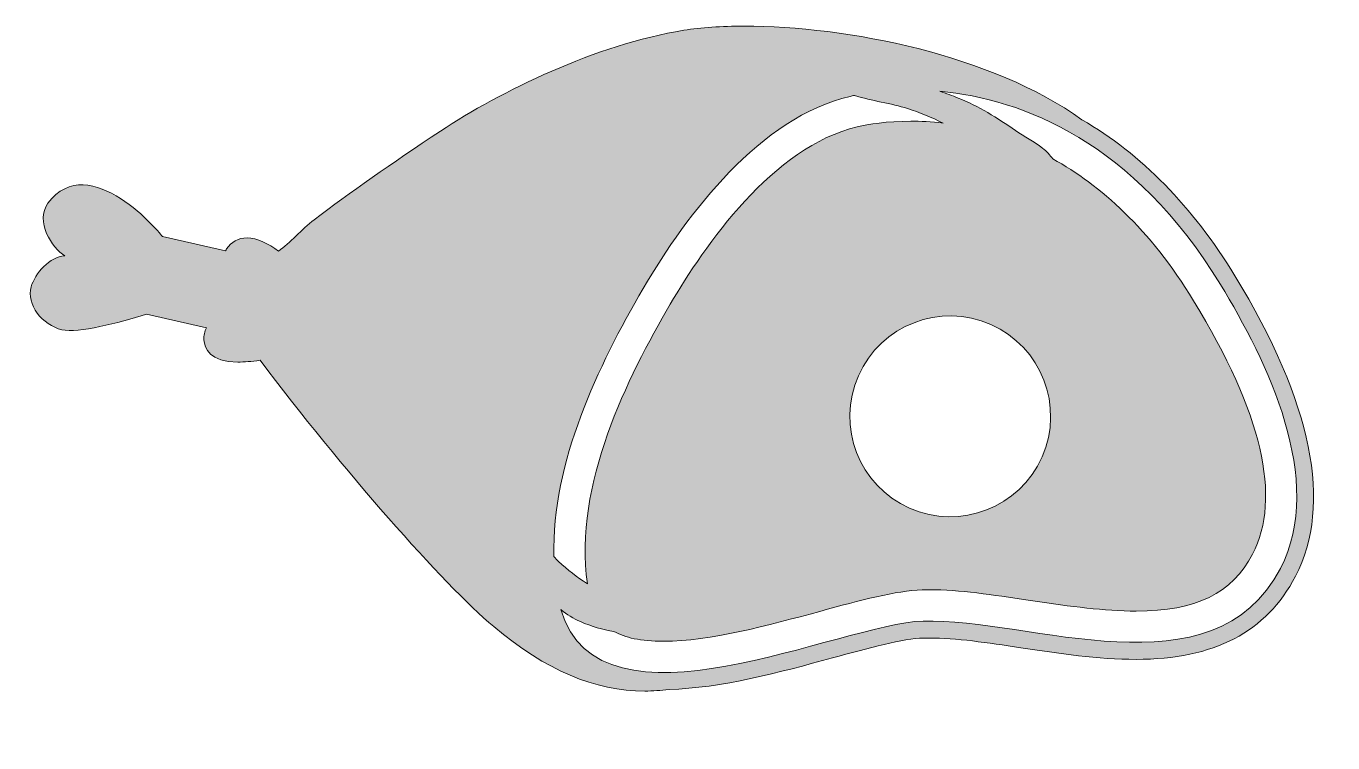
# Model space of a CAD drawing. Header units: inches. Extents: x 0 to 103, y -4 to 53.
import ezdxf

# ---------------------------------------------------------------- set-up
doc = ezdxf.new("R2010")
doc.units = ezdxf.units.IN
doc.header["$MEASUREMENT"] = 0
doc.layers.add('Layer 1', color=7, linetype='Continuous')

msp = doc.modelspace()

# ---------------------------------------------------------------- hatches: boundary and pattern name
at = {"layer": 'Layer 1', "true_color": 0xbddd76}
h = msp.add_hatch(color=63, dxfattribs=at)
h.dxf.hatch_style = 2
edge = h.paths.add_edge_path()
edge.add_spline(control_points=[(83.26, 45.24), (76.15, 50.36), (64.71, 52.65), (56.51, 52.65), (54.72, 52.65), (53.12, 52.54), (51.75, 52.32), (44.79, 51.21), (37.23, 47.47), (32.47, 44.34), (28.56, 41.75), (25.29, 39.46), (22.49, 37.32), (21.95, 36.92), (21.49, 36.47), (21.05, 36.05), (20.56, 35.57), (20.11, 35.14), (19.65, 34.84), (18.91, 35.41), (17.93, 35.88), (17.17, 35.88), (16.49, 35.88), (15.9, 35.56), (15.55, 35.02), (15.52, 34.97), (15.5, 34.92), (15.47, 34.87), (15.47, 34.87), (10.46, 35.98), (10.46, 35.98), (10.46, 36.09), (4.67, 43.03), (1.4, 38.62), (0.36, 37.22), (1.73, 35.05), (2.74, 34.47), (1.53, 34.39), (0.39, 33.08), (0.07, 32), (-0.32, 30.64), (0.95, 28.96), (2.51, 28.61), (3.79, 28.33), (7, 29.15), (9.21, 29.83), (9.21, 29.83), (13.95, 28.77), (13.95, 28.77), (13.8, 28.47), (13.73, 28.15), (13.75, 27.82), (13.79, 27.16), (14.2, 26.05), (16.44, 26.05), (16.93, 26.05), (17.51, 26.1), (18.2, 26.19), (24.65, 17.62), (32.69, 8.46), (36.69, 5.11), (40.87, 1.62), (44.67, 0), (48.65, 0), (49.28, 0), (49.93, 0.04), (50.57, 0.13), (54.68, 0.22), (59.37, 1.5), (63.51, 2.62), (66.39, 3.41), (69.11, 4.15), (70.72, 4.2), (70.87, 4.2), (71.03, 4.2), (71.19, 4.2), (73.28, 4.2), (75.77, 3.83), (78.41, 3.43), (81.42, 2.98), (84.53, 2.51), (87.54, 2.51), (87.54, 2.51), (87.54, 2.51), (87.54, 2.51), (93.73, 2.51), (97.86, 4.66), (100.16, 9.09), (103.12, 14.8), (101.51, 22.81), (95.36, 32.89), (92.03, 38.36), (87.95, 42.52), (83.26, 45.24)], knot_values=[0, 0, 0, 0, 1, 1, 1, 2, 2, 2, 3, 3, 3, 4, 4, 4, 5, 5, 5, 6, 6, 6, 7, 7, 7, 8, 8, 8, 9, 9, 9, 10, 10, 10, 11, 11, 11, 12, 12, 12, 13, 13, 13, 14, 14, 14, 15, 15, 15, 16, 16, 16, 17, 17, 17, 18, 18, 18, 19, 19, 19, 20, 20, 20, 21, 21, 21, 22, 22, 22, 23, 23, 23, 24, 24, 24, 25, 25, 25, 26, 26, 26, 27, 27, 27, 28, 28, 28, 29, 29, 29, 30, 30, 30, 31, 31, 31, 31], degree=3, periodic=1)
edge = h.paths.add_edge_path()
edge.add_spline(control_points=[(41.46, 10.66), (41.29, 18.15), (44.94, 25.72), (48.53, 31.88), (52, 37.83), (57.82, 45.45), (64.91, 47.09), (65.02, 47.11), (65.14, 47.14), (65.26, 47.16), (66.62, 46.72), (68.14, 46.55), (69.46, 46.12), (70.41, 45.82), (71.37, 45.42), (72.28, 44.97), (71.34, 45.08), (70.47, 45.12), (69.71, 45.12), (67.81, 45.12), (66.35, 44.88), (65.47, 44.67), (58.83, 43.15), (53.35, 35.22), (50.67, 30.63), (47.29, 24.85), (42.99, 16.33), (44.11, 8.49), (43.3, 9.01), (42.52, 9.6), (41.83, 10.26), (41.71, 10.37), (41.59, 10.51), (41.46, 10.66)], knot_values=[0, 0, 0, 0, 1, 1, 1, 2, 2, 2, 3, 3, 3, 4, 4, 4, 5, 5, 5, 6, 6, 6, 7, 7, 7, 8, 8, 8, 9, 9, 9, 10, 10, 10, 11, 11, 11, 11], degree=3, periodic=1)
edge = h.paths.add_edge_path()
edge.add_spline(control_points=[(76.05, 29.02), (80.06, 27.25), (81.88, 22.56), (80.1, 18.54), (78.33, 14.53), (73.64, 12.71), (69.62, 14.48), (65.61, 16.26), (63.79, 20.95), (65.57, 24.97), (67.34, 28.98), (72.03, 30.8), (76.05, 29.02)], knot_values=[0, 0, 0, 0, 1, 1, 1, 2, 2, 2, 3, 3, 3, 4, 4, 4, 4], degree=3, periodic=1)
edge = h.paths.add_edge_path()
edge.add_spline(control_points=[(98.97, 9.71), (93.67, -0.49), (79.15, 5.79), (70.68, 5.54), (64.16, 5.35), (45.1, -4.1), (42.01, 6.45), (42.49, 6.07), (42.99, 5.73), (43.55, 5.5), (44.45, 5.11), (45.32, 4.86), (46.21, 4.72), (47.08, 4.23), (48.32, 3.94), (50.13, 3.94), (53.83, 3.94), (58.44, 5.2), (62.51, 6.31), (65.74, 7.19), (68.54, 7.95), (70.6, 8.01), (70.8, 8.02), (70.99, 8.02), (71.19, 8.02), (73.57, 8.02), (76.2, 7.62), (78.99, 7.2), (78.99, 7.2), (79.37, 7.15), (79.37, 7.15), (82.36, 6.7), (85.03, 6.33), (87.54, 6.33), (92.3, 6.33), (95.15, 7.72), (96.77, 10.85), (99.08, 15.29), (97.51, 22.05), (92.1, 30.91), (88.63, 36.6), (84.7, 40.06), (80.96, 42.14), (80.71, 42.43), (80.47, 42.74), (80.15, 42.99), (79.47, 43.51), (78.7, 43.9), (77.99, 44.39), (76.6, 45.36), (75.04, 46.32), (73.46, 46.95), (73, 47.14), (72.51, 47.32), (72.02, 47.49), (78.59, 46.88), (87.34, 43.46), (94.22, 32.2), (97.9, 26.16), (102.58, 16.67), (98.97, 9.71)], knot_values=[0, 0, 0, 0, 1, 1, 1, 2, 2, 2, 3, 3, 3, 4, 4, 4, 5, 5, 5, 6, 6, 6, 7, 7, 7, 8, 8, 8, 9, 9, 9, 10, 10, 10, 11, 11, 11, 12, 12, 12, 13, 13, 13, 14, 14, 14, 15, 15, 15, 16, 16, 16, 17, 17, 17, 18, 18, 18, 19, 19, 19, 20, 20, 20, 20], degree=3, periodic=1)

# ---------------------------------------------------------------- linework, layer by layer
at = {"layer": 'Layer 1', "lineweight": 0}
for points, knots in [([(83.26, 45.24), (76.15, 50.36), (64.71, 52.65), (56.51, 52.65), (54.72, 52.65), (53.12, 52.54), (51.75, 52.32), (44.79, 51.21), (37.23, 47.47), (32.47, 44.34), (28.56, 41.75), (25.29, 39.46), (22.49, 37.32), (21.95, 36.92), (21.49, 36.47), (21.05, 36.05), (20.56, 35.57), (20.11, 35.14), (19.65, 34.84), (18.91, 35.41), (17.93, 35.88), (17.17, 35.88), (16.49, 35.88), (15.9, 35.56), (15.55, 35.02), (15.52, 34.97), (15.5, 34.92), (15.47, 34.87), (15.47, 34.87), (10.46, 35.98), (10.46, 35.98), (10.46, 36.09), (4.67, 43.03), (1.4, 38.62), (0.36, 37.22), (1.73, 35.05), (2.74, 34.47), (1.53, 34.39), (0.39, 33.08), (0.07, 32), (-0.32, 30.64), (0.95, 28.96), (2.51, 28.61), (3.79, 28.33), (7, 29.15), (9.21, 29.83), (9.21, 29.83), (13.95, 28.77), (13.95, 28.77), (13.8, 28.47), (13.73, 28.15), (13.75, 27.82), (13.79, 27.16), (14.2, 26.05), (16.44, 26.05), (16.93, 26.05), (17.51, 26.1), (18.2, 26.19), (24.65, 17.62), (32.69, 8.46), (36.69, 5.11), (40.87, 1.62), (44.67, 0), (48.65, 0), (49.28, 0), (49.93, 0.04), (50.57, 0.13), (54.68, 0.22), (59.37, 1.5), (63.51, 2.62), (66.39, 3.41), (69.11, 4.15), (70.72, 4.2), (70.87, 4.2), (71.03, 4.2), (71.19, 4.2), (73.28, 4.2), (75.77, 3.83), (78.41, 3.43), (81.42, 2.98), (84.53, 2.51), (87.54, 2.51), (87.54, 2.51), (87.54, 2.51), (87.54, 2.51), (93.73, 2.51), (97.86, 4.66), (100.16, 9.09), (103.12, 14.8), (101.51, 22.81), (95.36, 32.89), (92.03, 38.36), (87.95, 42.52), (83.26, 45.24)], [0, 0, 0, 0, 1, 1, 1, 2, 2, 2, 3, 3, 3, 4, 4, 4, 5, 5, 5, 6, 6, 6, 7, 7, 7, 8, 8, 8, 9, 9, 9, 10, 10, 10, 11, 11, 11, 12, 12, 12, 13, 13, 13, 14, 14, 14, 15, 15, 15, 16, 16, 16, 17, 17, 17, 18, 18, 18, 19, 19, 19, 20, 20, 20, 21, 21, 21, 22, 22, 22, 23, 23, 23, 24, 24, 24, 25, 25, 25, 26, 26, 26, 27, 27, 27, 28, 28, 28, 29, 29, 29, 30, 30, 30, 31, 31, 31, 31]), ([(41.46, 10.66), (41.29, 18.15), (44.94, 25.72), (48.53, 31.88), (52, 37.83), (57.82, 45.45), (64.91, 47.09), (65.02, 47.11), (65.14, 47.14), (65.26, 47.16), (66.62, 46.72), (68.14, 46.55), (69.46, 46.12), (70.41, 45.82), (71.37, 45.42), (72.28, 44.97), (71.34, 45.08), (70.47, 45.12), (69.71, 45.12), (67.81, 45.12), (66.35, 44.88), (65.47, 44.67), (58.83, 43.15), (53.35, 35.22), (50.67, 30.63), (47.29, 24.85), (42.99, 16.33), (44.11, 8.49), (43.3, 9.01), (42.52, 9.6), (41.83, 10.26), (41.71, 10.37), (41.59, 10.51), (41.46, 10.66)], [0, 0, 0, 0, 1, 1, 1, 2, 2, 2, 3, 3, 3, 4, 4, 4, 5, 5, 5, 6, 6, 6, 7, 7, 7, 8, 8, 8, 9, 9, 9, 10, 10, 10, 11, 11, 11, 11]), ([(98.97, 9.71), (93.67, -0.49), (79.15, 5.79), (70.68, 5.54), (64.16, 5.35), (45.1, -4.1), (42.01, 6.45), (42.49, 6.07), (42.99, 5.73), (43.55, 5.5), (44.45, 5.11), (45.32, 4.86), (46.21, 4.72), (47.08, 4.23), (48.32, 3.94), (50.13, 3.94), (53.83, 3.94), (58.44, 5.2), (62.51, 6.31), (65.74, 7.19), (68.54, 7.95), (70.6, 8.01), (70.8, 8.02), (70.99, 8.02), (71.19, 8.02), (73.57, 8.02), (76.2, 7.62), (78.99, 7.2), (78.99, 7.2), (79.37, 7.15), (79.37, 7.15), (82.36, 6.7), (85.03, 6.33), (87.54, 6.33), (92.3, 6.33), (95.15, 7.72), (96.77, 10.85), (99.08, 15.29), (97.51, 22.05), (92.1, 30.91), (88.63, 36.6), (84.7, 40.06), (80.96, 42.14), (80.71, 42.43), (80.47, 42.74), (80.15, 42.99), (79.47, 43.51), (78.7, 43.9), (77.99, 44.39), (76.6, 45.36), (75.04, 46.32), (73.46, 46.95), (73, 47.14), (72.51, 47.32), (72.02, 47.49), (78.59, 46.88), (87.34, 43.46), (94.22, 32.2), (97.9, 26.16), (102.58, 16.67), (98.97, 9.71)], [0, 0, 0, 0, 1, 1, 1, 2, 2, 2, 3, 3, 3, 4, 4, 4, 5, 5, 5, 6, 6, 6, 7, 7, 7, 8, 8, 8, 9, 9, 9, 10, 10, 10, 11, 11, 11, 12, 12, 12, 13, 13, 13, 14, 14, 14, 15, 15, 15, 16, 16, 16, 17, 17, 17, 18, 18, 18, 19, 19, 19, 20, 20, 20, 20]), ([(76.05, 29.02), (80.06, 27.25), (81.88, 22.56), (80.1, 18.54), (78.33, 14.53), (73.64, 12.71), (69.62, 14.48), (65.61, 16.26), (63.79, 20.95), (65.57, 24.97), (67.34, 28.98), (72.03, 30.8), (76.05, 29.02)], [0, 0, 0, 0, 1, 1, 1, 2, 2, 2, 3, 3, 3, 4, 4, 4, 4])]:
    msp.add_open_spline(points, degree=3, knots=knots, dxfattribs=at)

doc.saveas('drawing.dxf')
